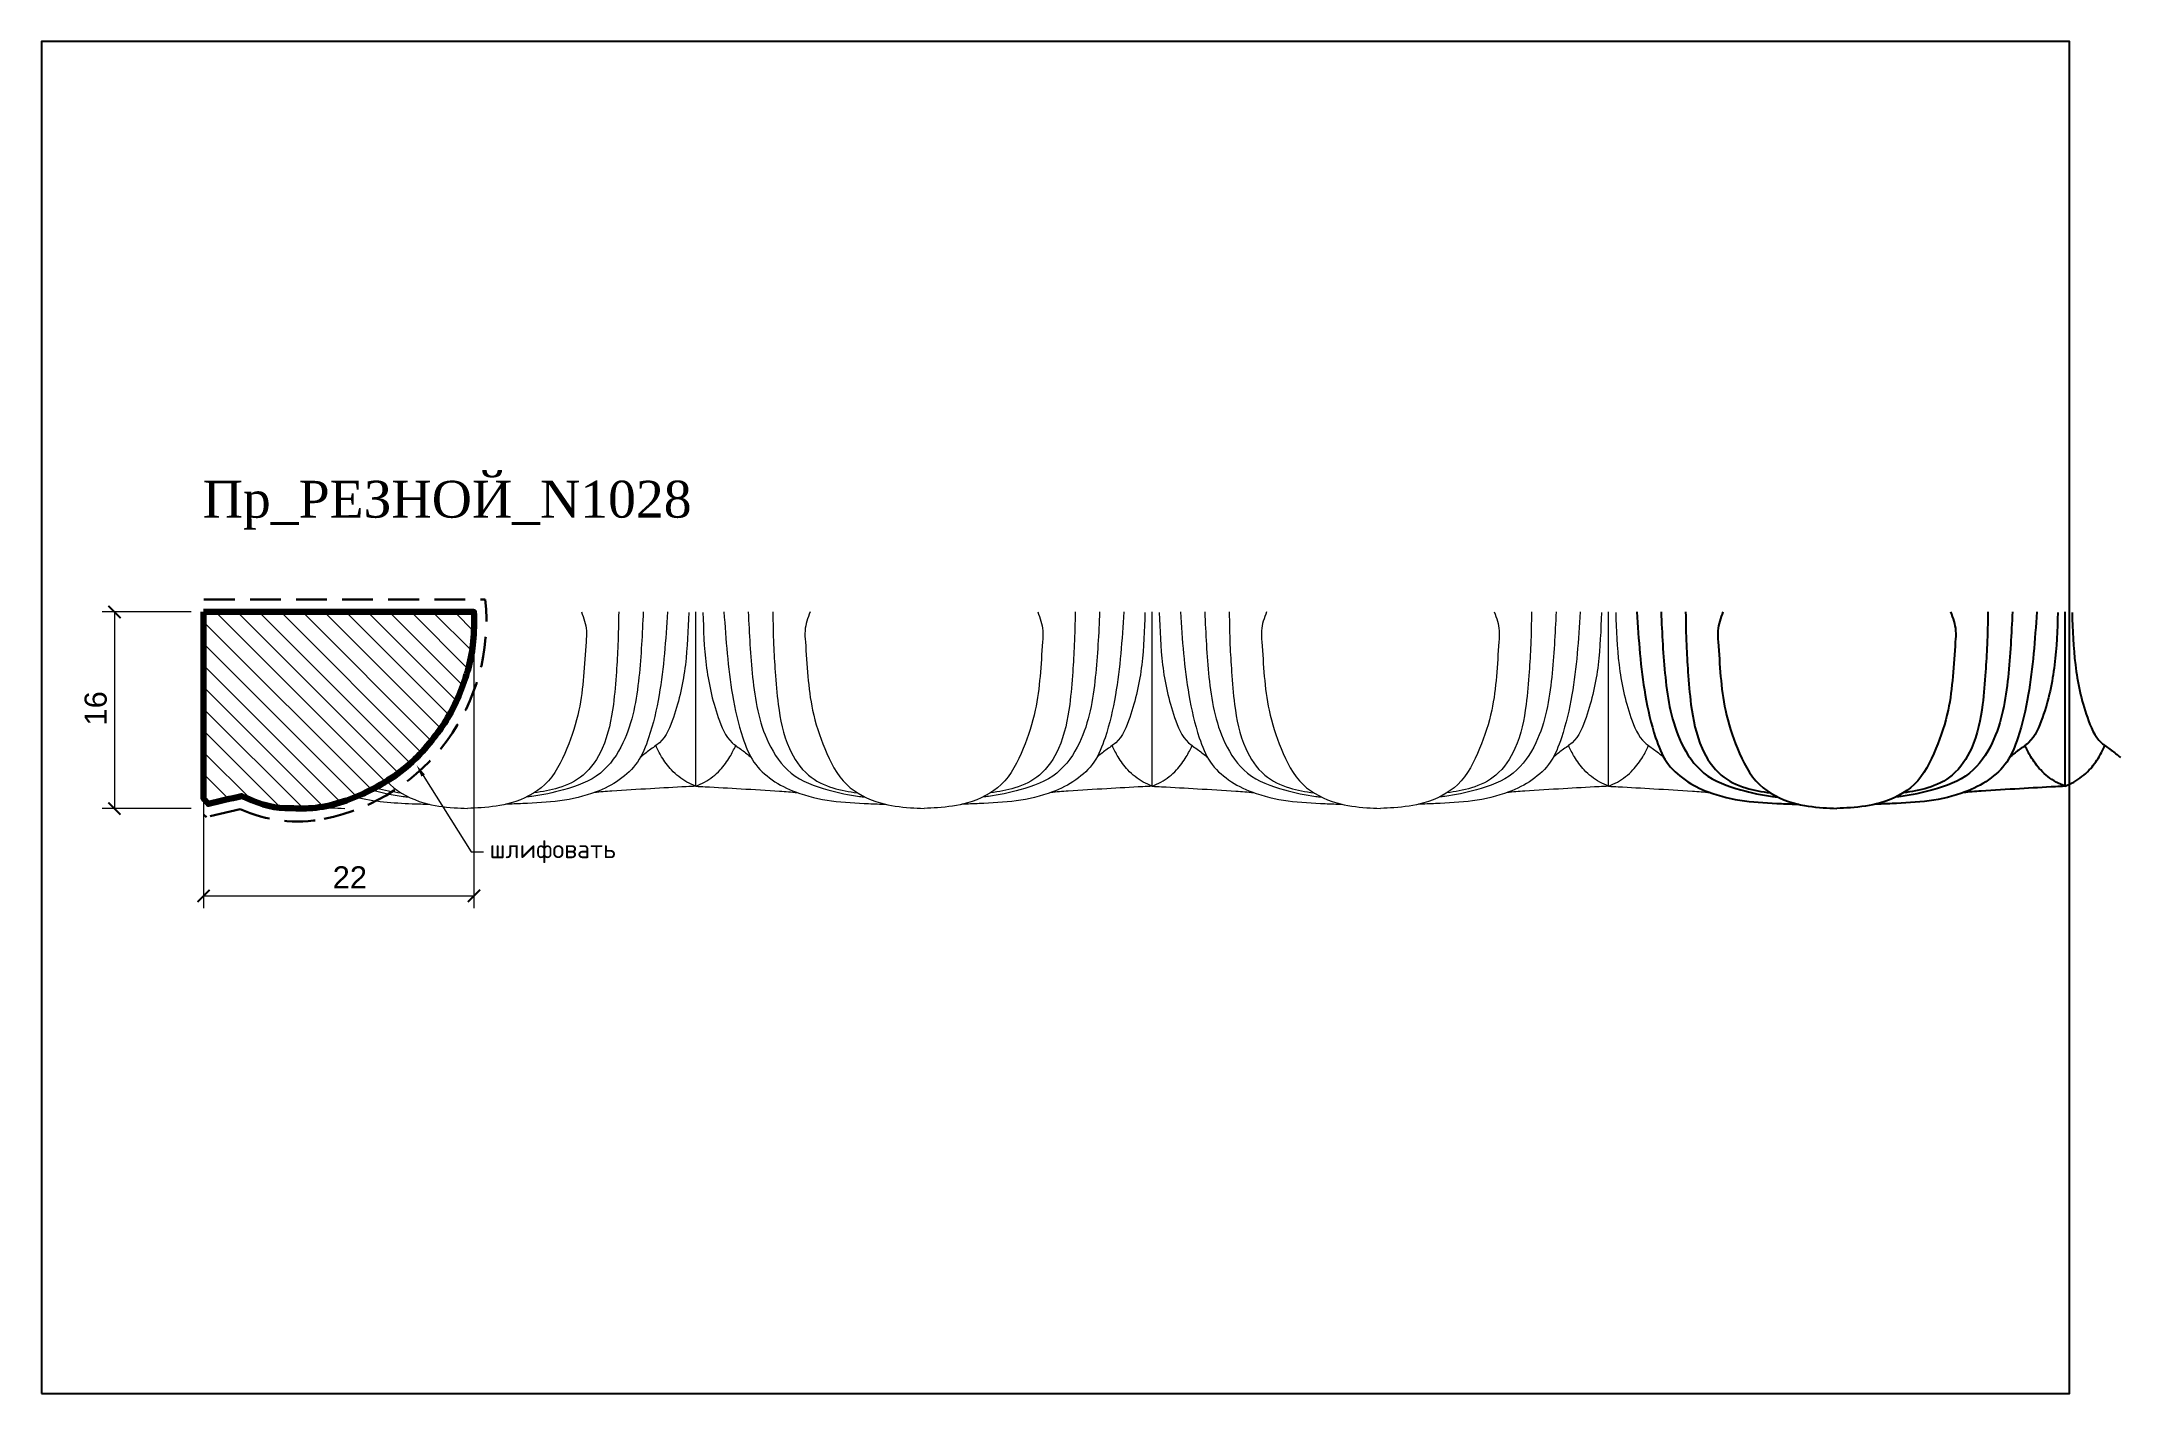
# Model space of a CAD drawing. Header units: millimetres. Extents: x 1317 to 1486, y 361 to 471.
import ezdxf
from ezdxf import colors
from ezdxf.entities.mleader import LeaderData, LeaderLine
from ezdxf.math import Vec2, Vec3

# ---------------------------------------------------------------- set-up
doc = ezdxf.new("R2010")
doc.units = ezdxf.units.MM
doc.linetypes.add('HIDDEN', pattern=[0.375, 0.25, -0.125])
for name, color, linetype, lineweight in [('0.15', 7, 'Continuous', 15), ('линия 50', 1, 'Continuous', 140), ('служебный слой РАЗМЕРЫ', 7, 'Continuous', 9)]:
    doc.layers.add(name, color=color, linetype=linetype, lineweight=lineweight)
doc.layers.add('Outside panel', color=7, linetype='Continuous', lineweight=18, true_color=0x7f5e57)
doc.layers.add('размеры в модели', color=7, linetype='Continuous')
doc.styles.add('ELECT', font='times.ttf')
doc.styles.get("Standard").update_dxf_attribs({"font": 'arial.ttf'})
doc.styles.add('ЕСКД профили текст', font='isocpeur.ttf')
doc.dimstyles.new('M_1', dxfattribs={"dimtxt": 1.8, "dimasz": 1, "dimexe": 1, "dimexo": 1, "dimgap": 0.6, "dimtad": 1, "dimdec": 0, "dimdsep": 46, "dimtxsty": 'Standard', "dimblk": 'ARCHTICK', "dimcen": -5, "dimclrd": 7, "dimclre": 7, "dimclrt": 7, "dimadec": 0, "dimazin": 0, "dimtfac": 1, "dimtdec": 0, "dimtmove": 0, "dimatfit": 3, "dimfxl": 1, "dimtolj": 1, "dimtzin": 0, "dimlwd": 5, "dimlwe": 5, "dimarcsym": 0})

# ---------------------------------------------------------------- blocks, each defined once
blk = doc.blocks.new('_ArchTick')
at = {"color": 0, "linetype": 'ByBlock', "const_width": 0.15}
blk.add_lwpolyline([(-0.5, -0.5), (0.5, 0.5)], dxfattribs=at)
blk = doc.blocks.new('*D3')
at = {"layer": 'Defpoints', "color": 0, "ltscale": 1000, "transparency": 16777216}
for p in [(1330.25, 424.36), (1352.25, 424.36), (1352.25, 401.25)]:
    blk.add_point(p, dxfattribs=at)
at = {"layer": 'размеры в модели', "color": 7, "lineweight": 5, "ltscale": 1000, "transparency": 16777216}
for p, q in [((1330.25, 423.36), (1330.25, 400.25)), ((1352.25, 423.36), (1352.25, 400.25)), ((1330.25, 401.25), (1352.25, 401.25))]:
    blk.add_line(p, q, dxfattribs=at)
at = {"layer": 'размеры в модели', "color": 7, "lineweight": 5, "ltscale": 1000, "transparency": 16777216, "rotation": 180}
blk.add_blockref('_ArchTick', (1330.25, 401.25), dxfattribs=at)
at = {"layer": 'размеры в модели', "color": 7, "lineweight": 5, "ltscale": 1000, "transparency": 16777216}
blk.add_blockref('_ArchTick', (1352.25, 401.25), dxfattribs=at)
at = {"layer": 'размеры в модели', "color": 7, "ltscale": 1000, "transparency": 16777216, "insert": (1342.15, 402.76), "char_height": 1.8, "attachment_point": 5}
blk.add_mtext('\\A1;22', dxfattribs=at)
blk = doc.blocks.new('*D2')
at = {"layer": 'Defpoints', "color": 0, "ltscale": 1000, "transparency": 16777216}
for p in [(1330.25, 424.36), (1323, 408.36), (1330.25, 408.36)]:
    blk.add_point(p, dxfattribs=at)
at = {"layer": 'размеры в модели', "color": 7, "lineweight": 5, "ltscale": 1000, "transparency": 16777216}
for p, q in [((1329.25, 424.36), (1322, 424.36)), ((1323, 424.36), (1323, 408.36)), ((1329.25, 408.36), (1322, 408.36))]:
    blk.add_line(p, q, dxfattribs=at)
for p, rotation in [((1323, 424.36), 90), ((1323, 408.36), 270)]:
    blk.add_blockref('_ArchTick', p, dxfattribs=dict(at, rotation=rotation))
at = {"layer": 'размеры в модели', "color": 7, "ltscale": 1000, "transparency": 16777216, "insert": (1321.48, 416.51), "char_height": 1.8, "attachment_point": 5, "rotation": 90}
blk.add_mtext('\\A1;16', dxfattribs=at)

msp = doc.modelspace()

# ---------------------------------------------------------------- hatches: boundary and pattern name
at = {"layer": 'Outside panel', "ltscale": 1000}
h = msp.add_hatch(dxfattribs=at)
h.set_pattern_fill('ANSI31', color=256, scale=10, angle=90)
h.set_pattern_definition([(135, (-308449.9842, 93286.4113), (-0.8838834765, -0.8838834765), [])])
edge = h.paths.add_edge_path()
edge.add_spline(control_points=[(1330.25, 424.36), (1330.25, 419.29), (1330.25, 414.23), (1330.25, 409.16), (1330.38, 409.02), (1330.51, 408.88), (1330.64, 408.74), (1331.54, 408.95), (1332.44, 409.16), (1333.34, 409.38), (1334.5, 408.89), (1335.74, 408.36), (1337.62, 408.39), (1339.78, 408.27), (1342.69, 409.21), (1345.51, 410.74), (1347.47, 412.29), (1348.93, 414.01), (1350.17, 415.72), (1351.12, 417.66), (1351.84, 419.75), (1352.28, 422.05), (1352.26, 423.55), (1352.25, 424.36), (1344.92, 424.36), (1337.58, 424.36), (1330.25, 424.36)], knot_values=[0, 0, 0, 0, 1, 1, 1, 2, 2, 2, 3, 3, 3, 6.691843, 6.932635, 8.61498, 13.176739, 15.801076, 18.257361, 20.616222, 22.555565, 24.573375, 27.071695, 29.162544, 31.569022, 31.569022, 31.569022, 32.569022, 32.569022, 32.569022, 32.569022], weights=[1, 1, 1, 1, 1, 1, 1, 1, 1, 1, 1, 1, 1, 1, 1, 1, 1, 1, 1, 1, 1, 1, 1, 1, 1, 1, 1], degree=3, periodic=0)

# ---------------------------------------------------------------- linework, layer by layer
at = {"color": 7, "ltscale": 1000}
msp.add_line((1481.71, 410.17), (1481.71, 424.36), dxfattribs=at)
msp.add_line((1481.71, 410.17), (1481.71, 424.36), dxfattribs=at)
at = {"color": 6, "ltscale": 1000}
msp.add_lwpolyline([(1317.07, 360.77), (1482.07, 360.77), (1482.07, 470.77), (1317.07, 470.77)], close=True, dxfattribs=at)
at = {"color": 7, "ltscale": 1000}
for points, knots in [([(1446.87, 424.36), (1447.02, 422.09), (1447.25, 418.63), (1448.18, 414.56), (1449.42, 411.42), (1453.21, 409.07), (1457.1, 408.81), (1459.57, 408.72), (1460.04, 408.71)], [0, 0, 0, 0, 6.794527, 10.378181, 12.548367, 16.707597, 22.740428, 24.139587, 24.139587, 24.139587, 24.139587]), ([(1448.84, 424.36), (1448.92, 422.59), (1449.09, 418.99), (1449.86, 414.36), (1452.18, 410.93), (1455.11, 409.87), (1457.18, 409.42), (1458.19, 409.31), (1458.33, 409.3)], [0, 0, 0, 0, 5.322994, 10.818651, 13.894216, 17.18695, 19.81297, 20.249377, 20.249377, 20.249377, 20.249377]), ([(1450.84, 424.36), (1450.85, 423.47), (1450.88, 421.85), (1451.03, 419.33), (1451.26, 416.49), (1451.86, 413.51), (1453.48, 411), (1455.64, 409.96), (1457.05, 409.72), (1457.72, 409.64)], [0, 0, 0, 0, 2.666547, 4.873393, 7.545771, 11.229921, 13.902775, 16.153254, 18.184706, 18.184706, 18.184706, 18.184706]), ([(1453.87, 424.36), (1453.69, 423.86), (1453.4, 423.06), (1453.62, 420.35), (1453.72, 417.07), (1455, 413.18), (1456.51, 410.12), (1459.36, 408.74), (1461.58, 408.43), (1462.77, 408.38), (1463.14, 408.37)], [0, 0, 0, 0, 1.58063, 2.494051, 8.08826, 11.362085, 14.786594, 17.905319, 20.382573, 21.487804, 21.487804, 21.487804, 21.487804]), ([(1472.4, 424.36), (1472.59, 423.86), (1472.88, 423.06), (1472.65, 420.35), (1472.55, 417.07), (1471.27, 413.18), (1469.77, 410.12), (1466.91, 408.74), (1464.7, 408.43), (1463.51, 408.38), (1463.14, 408.37)], [0, 0, 0, 0, 1.58063, 2.494051, 8.08826, 11.362085, 14.786594, 17.905319, 20.382573, 21.487804, 21.487804, 21.487804, 21.487804]), ([(1479.41, 424.36), (1479.26, 422.09), (1479.02, 418.63), (1478.09, 414.56), (1476.85, 411.42), (1473.07, 409.07), (1469.18, 408.81), (1466.7, 408.72), (1466.24, 408.71)], [0, 0, 0, 0, 6.794527, 10.378181, 12.548367, 16.707597, 22.740428, 24.139587, 24.139587, 24.139587, 24.139587]), ([(1477.43, 424.36), (1477.35, 422.59), (1477.18, 418.99), (1476.41, 414.36), (1474.09, 410.93), (1471.16, 409.87), (1469.1, 409.42), (1468.09, 409.31), (1467.94, 409.3)], [0, 0, 0, 0, 5.322994, 10.818651, 13.894216, 17.18695, 19.81297, 20.249377, 20.249377, 20.249377, 20.249377]), ([(1475.44, 424.36), (1475.42, 423.47), (1475.39, 421.85), (1475.24, 419.33), (1475.02, 416.49), (1474.42, 413.51), (1472.79, 411), (1470.63, 409.96), (1469.23, 409.72), (1468.55, 409.64)], [0, 0, 0, 0, 2.666547, 4.873393, 7.545771, 11.229921, 13.902775, 16.153254, 18.184706, 18.184706, 18.184706, 18.184706]), ([(1481.13, 424.31), (1481.08, 422.89), (1480.98, 419.99), (1480.21, 416.44), (1479.17, 413.92), (1477.94, 413.14), (1477.43, 412.72), (1477.19, 412.51)], [0, 0, 0, 0, 4.257, 8.654727, 11.008556, 12.004746, 12.97182, 12.97182, 12.97182, 12.97182]), ([(1482.28, 424.31), (1482.33, 422.89), (1482.43, 419.99), (1483.2, 416.44), (1484.24, 413.92), (1485.47, 413.14), (1485.98, 412.72), (1486.22, 412.51)], [0, 0, 0, 0, 4.257, 8.654727, 11.008556, 12.004746, 12.97182, 12.97182, 12.97182, 12.97182]), ([(1481.71, 410.17), (1481.46, 410.28), (1480.73, 410.59), (1479.75, 411.4), (1478.95, 412.47), (1478.6, 413.17), (1478.45, 413.48)], [0, 0, 0, 0, 0.790501, 2.400224, 3.735694, 4.75552, 4.75552, 4.75552, 4.75552]), ([(1481.71, 410.17), (1481.95, 410.28), (1482.68, 410.59), (1483.67, 411.4), (1484.46, 412.47), (1484.81, 413.17), (1484.96, 413.48)], [0, 0, 0, 0, 0.790501, 2.400224, 3.735694, 4.75552, 4.75552, 4.75552, 4.75552]), ([(1481.71, 410.17), (1481.45, 410.16), (1480.22, 410.11), (1477.95, 409.95), (1475.45, 409.84), (1473.93, 409.71), (1473.45, 409.66)], [0, 0, 0, 0, 0.76933, 3.696644, 6.833728, 8.27365, 8.27365, 8.27365, 8.27365])]:
    msp.add_open_spline(points, degree=3, knots=knots, dxfattribs=at)
at = {"layer": '0.15', "color": 7, "ltscale": 1000}
for p, q in [((1370.3, 410.17), (1370.3, 424.36)), ((1370.3, 410.17), (1370.3, 424.36)), ((1407.43, 410.17), (1407.43, 424.36)), ((1407.43, 410.17), (1407.43, 424.36)), ((1444.57, 410.17), (1444.57, 424.36)), ((1444.57, 410.17), (1444.57, 424.36))]:
    msp.add_line(p, q, dxfattribs=at)
for points, knots in [([(1360.99, 424.36), (1361.18, 423.86), (1361.47, 423.06), (1361.24, 420.35), (1361.14, 417.07), (1359.87, 413.18), (1358.36, 410.12), (1355.5, 408.74), (1353.29, 408.43), (1352.1, 408.38), (1351.73, 408.37)], [0, 0, 0, 0, 1.58063, 2.494051, 8.08826, 11.362085, 14.786594, 17.905319, 20.382573, 21.487804, 21.487804, 21.487804, 21.487804]), ([(1368, 424.36), (1367.85, 422.09), (1367.62, 418.63), (1366.68, 414.56), (1365.44, 411.42), (1361.66, 409.07), (1357.77, 408.81), (1355.29, 408.72), (1354.83, 408.71)], [0, 0, 0, 0, 6.794527, 10.378181, 12.548367, 16.707597, 22.740428, 24.139587, 24.139587, 24.139587, 24.139587]), ([(1366.02, 424.36), (1365.94, 422.59), (1365.78, 418.99), (1365, 414.36), (1362.69, 410.93), (1359.75, 409.87), (1357.69, 409.42), (1356.68, 409.31), (1356.53, 409.3)], [0, 0, 0, 0, 5.322994, 10.818651, 13.894216, 17.18695, 19.81297, 20.249377, 20.249377, 20.249377, 20.249377]), ([(1364.03, 424.36), (1364.01, 423.47), (1363.99, 421.85), (1363.83, 419.33), (1363.61, 416.49), (1363.01, 413.51), (1361.39, 411), (1359.22, 409.96), (1357.82, 409.72), (1357.14, 409.64)], [0, 0, 0, 0, 2.666547, 4.873393, 7.545771, 11.229921, 13.902775, 16.153254, 18.184706, 18.184706, 18.184706, 18.184706]), ([(1369.72, 424.31), (1369.67, 422.89), (1369.57, 419.99), (1368.8, 416.44), (1367.77, 413.92), (1366.53, 413.14), (1366.03, 412.72), (1365.78, 412.51)], [0, 0, 0, 0, 4.257, 8.654727, 11.008556, 12.004746, 12.97182, 12.97182, 12.97182, 12.97182]), ([(1370.88, 424.31), (1370.92, 422.89), (1371.02, 419.99), (1371.8, 416.44), (1372.83, 413.92), (1374.06, 413.14), (1374.57, 412.72), (1374.81, 412.51)], [0, 0, 0, 0, 4.257, 8.654727, 11.008556, 12.004746, 12.97182, 12.97182, 12.97182, 12.97182]), ([(1372.59, 424.36), (1372.75, 422.09), (1372.98, 418.63), (1373.91, 414.56), (1375.15, 411.42), (1378.93, 409.07), (1382.82, 408.81), (1385.3, 408.72), (1385.77, 408.71)], [0, 0, 0, 0, 6.794527, 10.378181, 12.548367, 16.707597, 22.740428, 24.139587, 24.139587, 24.139587, 24.139587]), ([(1374.57, 424.36), (1374.65, 422.59), (1374.82, 418.99), (1375.59, 414.36), (1377.91, 410.93), (1380.84, 409.87), (1382.9, 409.42), (1383.92, 409.31), (1384.06, 409.3)], [0, 0, 0, 0, 5.322994, 10.818651, 13.894216, 17.18695, 19.81297, 20.249377, 20.249377, 20.249377, 20.249377]), ([(1376.56, 424.36), (1376.58, 423.47), (1376.61, 421.85), (1376.76, 419.33), (1376.99, 416.49), (1377.59, 413.51), (1379.21, 411), (1381.37, 409.96), (1382.78, 409.72), (1383.45, 409.64)], [0, 0, 0, 0, 2.666547, 4.873393, 7.545771, 11.229921, 13.902775, 16.153254, 18.184706, 18.184706, 18.184706, 18.184706]), ([(1379.6, 424.36), (1379.42, 423.86), (1379.12, 423.06), (1379.35, 420.35), (1379.45, 417.07), (1380.73, 413.18), (1382.24, 410.12), (1385.09, 408.74), (1387.3, 408.43), (1388.5, 408.38), (1388.87, 408.37)], [0, 0, 0, 0, 1.58063, 2.494051, 8.08826, 11.362085, 14.786594, 17.905319, 20.382573, 21.487804, 21.487804, 21.487804, 21.487804]), ([(1398.13, 424.36), (1398.31, 423.86), (1398.61, 423.06), (1398.38, 420.35), (1398.28, 417.07), (1397, 413.18), (1395.49, 410.12), (1392.64, 408.74), (1390.43, 408.43), (1389.23, 408.38), (1388.87, 408.37)], [0, 0, 0, 0, 1.58063, 2.494051, 8.08826, 11.362085, 14.786594, 17.905319, 20.382573, 21.487804, 21.487804, 21.487804, 21.487804]), ([(1405.14, 424.36), (1404.98, 422.09), (1404.75, 418.63), (1403.82, 414.56), (1402.58, 411.42), (1398.8, 409.07), (1394.91, 408.81), (1392.43, 408.72), (1391.96, 408.71)], [0, 0, 0, 0, 6.794527, 10.378181, 12.548367, 16.707597, 22.740428, 24.139587, 24.139587, 24.139587, 24.139587]), ([(1403.16, 424.36), (1403.08, 422.59), (1402.91, 418.99), (1402.14, 414.36), (1399.82, 410.93), (1396.89, 409.87), (1394.83, 409.42), (1393.82, 409.31), (1393.67, 409.3)], [0, 0, 0, 0, 5.322994, 10.818651, 13.894216, 17.18695, 19.81297, 20.249377, 20.249377, 20.249377, 20.249377]), ([(1401.17, 424.36), (1401.15, 423.47), (1401.12, 421.85), (1400.97, 419.33), (1400.74, 416.49), (1400.14, 413.51), (1398.52, 411), (1396.36, 409.96), (1394.95, 409.72), (1394.28, 409.64)], [0, 0, 0, 0, 2.666547, 4.873393, 7.545771, 11.229921, 13.902775, 16.153254, 18.184706, 18.184706, 18.184706, 18.184706]), ([(1406.85, 424.31), (1406.81, 422.89), (1406.71, 419.99), (1405.93, 416.44), (1404.9, 413.92), (1403.67, 413.14), (1403.16, 412.72), (1402.92, 412.51)], [0, 0, 0, 0, 4.257, 8.654727, 11.008556, 12.004746, 12.97182, 12.97182, 12.97182, 12.97182]), ([(1408.01, 424.31), (1408.06, 422.89), (1408.16, 419.99), (1408.93, 416.44), (1409.96, 413.92), (1411.2, 413.14), (1411.71, 412.72), (1411.95, 412.51)], [0, 0, 0, 0, 4.257, 8.654727, 11.008556, 12.004746, 12.97182, 12.97182, 12.97182, 12.97182]), ([(1409.73, 424.36), (1409.88, 422.09), (1410.12, 418.63), (1411.05, 414.56), (1412.29, 411.42), (1416.07, 409.07), (1419.96, 408.81), (1422.44, 408.72), (1422.9, 408.71)], [0, 0, 0, 0, 6.794527, 10.378181, 12.548367, 16.707597, 22.740428, 24.139587, 24.139587, 24.139587, 24.139587]), ([(1411.71, 424.36), (1411.79, 422.59), (1411.95, 418.99), (1412.73, 414.36), (1415.04, 410.93), (1417.98, 409.87), (1420.04, 409.42), (1421.05, 409.31), (1421.2, 409.3)], [0, 0, 0, 0, 5.322994, 10.818651, 13.894216, 17.18695, 19.81297, 20.249377, 20.249377, 20.249377, 20.249377]), ([(1413.7, 424.36), (1413.72, 423.47), (1413.74, 421.85), (1413.9, 419.33), (1414.12, 416.49), (1414.72, 413.51), (1416.34, 411), (1418.51, 409.96), (1419.91, 409.72), (1420.59, 409.64)], [0, 0, 0, 0, 2.666547, 4.873393, 7.545771, 11.229921, 13.902775, 16.153254, 18.184706, 18.184706, 18.184706, 18.184706]), ([(1416.74, 424.36), (1416.55, 423.86), (1416.26, 423.06), (1416.49, 420.35), (1416.59, 417.07), (1417.86, 413.18), (1419.37, 410.12), (1422.23, 408.74), (1424.44, 408.43), (1425.63, 408.38), (1426, 408.37)], [0, 0, 0, 0, 1.58063, 2.494051, 8.08826, 11.362085, 14.786594, 17.905319, 20.382573, 21.487804, 21.487804, 21.487804, 21.487804]), ([(1435.27, 424.36), (1435.45, 423.86), (1435.74, 423.06), (1435.51, 420.35), (1435.42, 417.07), (1434.14, 413.18), (1432.63, 410.12), (1429.78, 408.74), (1427.56, 408.43), (1426.37, 408.38), (1426, 408.37)], [0, 0, 0, 0, 1.58063, 2.494051, 8.08826, 11.362085, 14.786594, 17.905319, 20.382573, 21.487804, 21.487804, 21.487804, 21.487804]), ([(1442.27, 424.36), (1442.12, 422.09), (1441.89, 418.63), (1440.95, 414.56), (1439.72, 411.42), (1435.93, 409.07), (1432.04, 408.81), (1429.57, 408.72), (1429.1, 408.71)], [0, 0, 0, 0, 6.794527, 10.378181, 12.548367, 16.707597, 22.740428, 24.139587, 24.139587, 24.139587, 24.139587]), ([(1440.3, 424.36), (1440.21, 422.59), (1440.05, 418.99), (1439.28, 414.36), (1436.96, 410.93), (1434.03, 409.87), (1431.96, 409.42), (1430.95, 409.31), (1430.81, 409.3)], [0, 0, 0, 0, 5.322994, 10.818651, 13.894216, 17.18695, 19.81297, 20.249377, 20.249377, 20.249377, 20.249377]), ([(1438.3, 424.36), (1438.29, 423.47), (1438.26, 421.85), (1438.1, 419.33), (1437.88, 416.49), (1437.28, 413.51), (1435.66, 411), (1433.5, 409.96), (1432.09, 409.72), (1431.42, 409.64)], [0, 0, 0, 0, 2.666547, 4.873393, 7.545771, 11.229921, 13.902775, 16.153254, 18.184706, 18.184706, 18.184706, 18.184706]), ([(1443.99, 424.31), (1443.94, 422.89), (1443.84, 419.99), (1443.07, 416.44), (1442.04, 413.92), (1440.8, 413.14), (1440.3, 412.72), (1440.06, 412.51)], [0, 0, 0, 0, 4.257, 8.654727, 11.008556, 12.004746, 12.97182, 12.97182, 12.97182, 12.97182]), ([(1445.15, 424.31), (1445.2, 422.89), (1445.3, 419.99), (1446.07, 416.44), (1447.1, 413.92), (1448.34, 413.14), (1448.84, 412.72), (1449.08, 412.51)], [0, 0, 0, 0, 4.257, 8.654727, 11.008556, 12.004746, 12.97182, 12.97182, 12.97182, 12.97182]), ([(1370.3, 410.17), (1370.05, 410.28), (1369.32, 410.59), (1368.34, 411.4), (1367.54, 412.47), (1367.19, 413.17), (1367.04, 413.48)], [0, 0, 0, 0, 0.790501, 2.400224, 3.735694, 4.75552, 4.75552, 4.75552, 4.75552]), ([(1370.3, 410.17), (1370.54, 410.28), (1371.28, 410.59), (1372.26, 411.4), (1373.05, 412.47), (1373.4, 413.17), (1373.55, 413.48)], [0, 0, 0, 0, 0.790501, 2.400224, 3.735694, 4.75552, 4.75552, 4.75552, 4.75552]), ([(1407.43, 410.17), (1407.19, 410.28), (1406.45, 410.59), (1405.47, 411.4), (1404.68, 412.47), (1404.33, 413.17), (1404.18, 413.48)], [0, 0, 0, 0, 0.790501, 2.400224, 3.735694, 4.75552, 4.75552, 4.75552, 4.75552]), ([(1407.43, 410.17), (1407.68, 410.28), (1408.41, 410.59), (1409.39, 411.4), (1410.19, 412.47), (1410.54, 413.17), (1410.69, 413.48)], [0, 0, 0, 0, 0.790501, 2.400224, 3.735694, 4.75552, 4.75552, 4.75552, 4.75552]), ([(1444.57, 410.17), (1444.33, 410.28), (1443.59, 410.59), (1442.61, 411.4), (1441.81, 412.47), (1441.46, 413.17), (1441.31, 413.48)], [0, 0, 0, 0, 0.790501, 2.400224, 3.735694, 4.75552, 4.75552, 4.75552, 4.75552]), ([(1444.57, 410.17), (1444.81, 410.28), (1445.55, 410.59), (1446.53, 411.4), (1447.33, 412.47), (1447.68, 413.17), (1447.82, 413.48)], [0, 0, 0, 0, 0.790501, 2.400224, 3.735694, 4.75552, 4.75552, 4.75552, 4.75552]), ([(1343.88, 409.89), (1343.9, 409.88), (1344.76, 409.64), (1345.77, 409.42), (1346.78, 409.31), (1346.92, 409.3)], [17.149928, 17.149928, 17.149928, 17.149928, 17.18695, 19.81297, 20.249377, 20.249377, 20.249377, 20.249377]), ([(1344.23, 410.07), (1344.26, 410.06), (1344.94, 409.84), (1345.64, 409.72), (1346.31, 409.64)], [16.058075, 16.058075, 16.058075, 16.058075, 16.153254, 18.184706, 18.184706, 18.184706, 18.184706]), ([(1345.16, 410.6), (1345.25, 410.5), (1346.05, 409.66), (1347.95, 408.74), (1350.17, 408.43), (1351.36, 408.38), (1351.73, 408.37)], [14.378888, 14.378888, 14.378888, 14.378888, 14.786594, 17.905319, 20.382573, 21.487804, 21.487804, 21.487804, 21.487804]), ([(1370.3, 410.17), (1370.04, 410.16), (1368.81, 410.11), (1366.54, 409.95), (1364.04, 409.84), (1362.52, 409.71), (1362.04, 409.66)], [0, 0, 0, 0, 0.76933, 3.696644, 6.833728, 8.27365, 8.27365, 8.27365, 8.27365]), ([(1370.3, 410.17), (1370.55, 410.16), (1371.78, 410.11), (1374.06, 409.95), (1376.56, 409.84), (1378.08, 409.71), (1378.55, 409.66)], [0, 0, 0, 0, 0.76933, 3.696644, 6.833728, 8.27365, 8.27365, 8.27365, 8.27365]), ([(1407.43, 410.17), (1407.18, 410.16), (1405.95, 410.11), (1403.67, 409.95), (1401.17, 409.84), (1399.65, 409.71), (1399.18, 409.66)], [0, 0, 0, 0, 0.76933, 3.696644, 6.833728, 8.27365, 8.27365, 8.27365, 8.27365]), ([(1407.43, 410.17), (1407.69, 410.16), (1408.92, 410.11), (1411.19, 409.95), (1413.69, 409.84), (1415.21, 409.71), (1415.69, 409.66)], [0, 0, 0, 0, 0.76933, 3.696644, 6.833728, 8.27365, 8.27365, 8.27365, 8.27365]), ([(1444.57, 410.17), (1444.31, 410.16), (1443.08, 410.11), (1440.81, 409.95), (1438.31, 409.84), (1436.79, 409.71), (1436.31, 409.66)], [0, 0, 0, 0, 0.76933, 3.696644, 6.833728, 8.27365, 8.27365, 8.27365, 8.27365]), ([(1444.57, 410.17), (1444.83, 410.16), (1446.06, 410.11), (1448.33, 409.95), (1450.83, 409.84), (1452.35, 409.71), (1452.83, 409.66)], [0, 0, 0, 0, 0.76933, 3.696644, 6.833728, 8.27365, 8.27365, 8.27365, 8.27365]), ([(1339.87, 408.49), (1340.12, 408.46), (1340.74, 408.41), (1341.36, 408.38), (1341.73, 408.37)], [19.618304, 19.618304, 19.618304, 19.618304, 20.382573, 21.487804, 21.487804, 21.487804, 21.487804]), ([(1342.6, 409.3), (1344.11, 408.92), (1346.14, 408.79), (1348.16, 408.72), (1348.63, 408.71)], [18.07756, 18.07756, 18.07756, 18.07756, 22.740428, 24.139587, 24.139587, 24.139587, 24.139587])]:
    msp.add_open_spline(points, degree=3, knots=knots, dxfattribs=at)
at = {"layer": 'линия 50', "color": 1, "linetype": 'HIDDEN', "lineweight": 30, "ltscale": 10, "true_color": 0xff0909}
msp.add_lwpolyline([(1330.28, 425.36), (1353.17, 425.36, -0.386707), (1340.06, 407.51, -0.155581), (1333.23, 408.32), (1330.48, 407.67), (1330.28, 407.84)], format="xyb", dxfattribs=at)
at = {"layer": 'линия 50', "color": 7}
msp.add_open_spline([(1330.25, 424.36), (1330.25, 419.29), (1330.25, 414.23), (1330.25, 409.16), (1330.38, 409.02), (1330.51, 408.88), (1330.64, 408.74), (1331.54, 408.95), (1332.44, 409.16), (1333.34, 409.38), (1334.5, 408.89), (1335.74, 408.36), (1337.62, 408.39), (1339.78, 408.27), (1342.69, 409.21), (1345.51, 410.74), (1347.47, 412.29), (1348.93, 414.01), (1350.17, 415.72), (1351.12, 417.66), (1351.84, 419.75), (1352.28, 422.05), (1352.26, 423.55), (1352.25, 424.36), (1344.92, 424.36), (1337.58, 424.36), (1330.25, 424.36)], degree=3, knots=[0, 0, 0, 0, 1, 1, 1, 2, 2, 2, 3, 3, 3, 6.691843, 6.932635, 8.61498, 13.176739, 15.801076, 18.257361, 20.616222, 22.555565, 24.573375, 27.071695, 29.162544, 31.569022, 31.569022, 31.569022, 32.569022, 32.569022, 32.569022, 32.569022], dxfattribs=at)

# ---------------------------------------------------------------- texts
at = {"color": 7, "ltscale": 1000, "style": 'ELECT'}
msp.add_text('Пр_РЕЗНОЙ_N1028', height=3, dxfattribs=at).set_placement((1330.18, 432.03))

# ---------------------------------------------------------------- dimensions: what is measured, and where the dimension line sits
at = {"layer": 'размеры в модели', "color": 0, "ltscale": 1000}
dim = msp.add_linear_dim(base=(1323, 408.36), p1=(1330.25, 424.36), p2=(1330.25, 408.36), angle=90, dimstyle='M_1', dxfattribs=at)
dim.commit()
dim.dimension.update_dxf_attribs({"geometry": '*D2', "text_midpoint": (1323, 416.51), "dimtype": 128})
dim = msp.add_linear_dim(base=(1352.25, 401.25), p1=(1330.25, 424.36), p2=(1352.25, 424.36), dimstyle='M_1', override={"dimtxt": 1.8}, dxfattribs=at)
dim.commit()
dim.dimension.update_dxf_attribs({"geometry": '*D3', "text_midpoint": (1342.15, 401.25), "dimtype": 128})

# ---------------------------------------------------------------- leaders
at = {"layer": 'служебный слой РАЗМЕРЫ'}
ml = msp.add_multileader_mtext('Standard', dxfattribs=at)
ml.set_content('\\A1;шлифовать', color=256, style='ЕСКД профили текст')
ml.set_leader_properties(color=256, linetype='ByLayer', lineweight=-1)
ml.build(insert=Vec2(0, 0))
ml.multileader.update_dxf_attribs({"dogleg_length": 1, "arrow_head_size": 1})
ctx = ml.context
ctx.base_point, ctx.char_height, ctx.arrow_head_size, ctx.landing_gap_size, ctx.plane_origin = Vec3(1353.02, 404.84), 1.5, 1, 0.5, Vec3(1366.49, 431.01)
notes = []
notes.append((ctx, [(1, (1, 1, 0), (1352.02, 404.84), (1, 0), 1, [(0, [(1347.58, 411.89)], 0, [])])]))
ctx.mtext.insert, ctx.mtext.flow_direction = Vec3(1353.52, 405.82), 5
for ctx, leaders in notes:
    for number, flags, end, landing, length, lines in leaders:
        leader = LeaderData()
        leader.index, (leader.has_last_leader_line, leader.has_dogleg_vector, leader.attachment_direction) = number, flags
        leader.last_leader_point, leader.dogleg_vector, leader.dogleg_length = Vec3(end), Vec3(landing), length
        for number, points, colour, breaks in lines:
            line = LeaderLine()
            line.index, line.vertices, line.color, line.breaks = number, Vec3.list(points), colors.encode_raw_color(colour), breaks
            leader.lines.append(line)
        ctx.leaders.append(leader)

doc.saveas('drawing.dxf')
